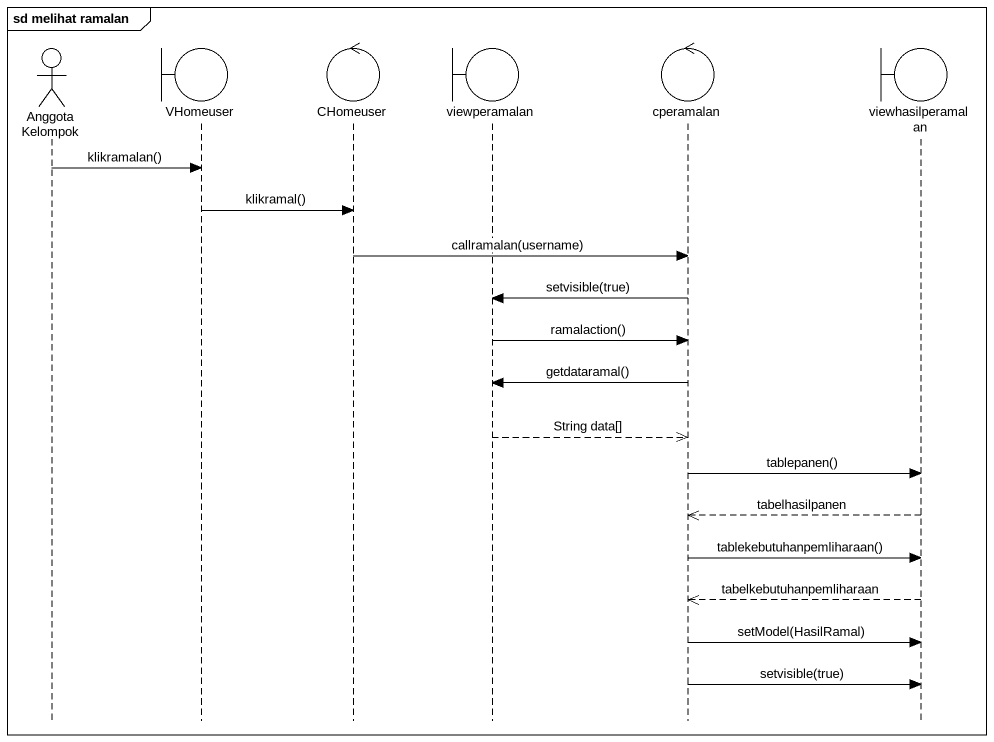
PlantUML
@startuml
mainframe sd melihat ramalan
hide footbox
actor "Anggota Kelompok" as Anggota_Kelompok
boundary VHomeuser
control CHomeuser
boundary viewperamalan
control cperamalan
boundary viewhasilperamalan

Anggota_Kelompok -> VHomeuser : klikramalan()
VHomeuser -> CHomeuser : klikramal()
CHomeuser -> cperamalan : callramalan(username)
cperamalan -> viewperamalan : setvisible(true)
viewperamalan -> cperamalan : ramalaction()
cperamalan -> viewperamalan : getdataramal()
viewperamalan -->> cperamalan : String data[]
cperamalan -> viewhasilperamalan : tablepanen()
viewhasilperamalan -->> cperamalan : tabelhasilpanen
cperamalan -> viewhasilperamalan : tablekebutuhanpemliharaan()
viewhasilperamalan -->> cperamalan : tabelkebutuhanpemliharaan
cperamalan -> viewhasilperamalan : setModel(HasilRamal)
cperamalan -> viewhasilperamalan : setvisible(true)
@enduml
